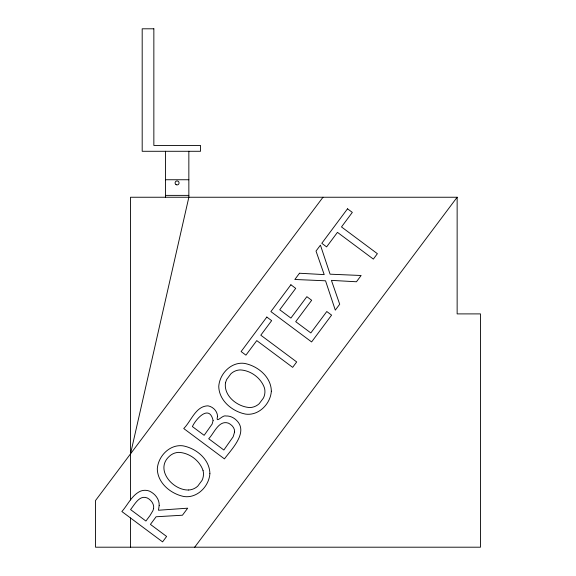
<?xml version="1.0" encoding="UTF-8"?>
<svg xmlns="http://www.w3.org/2000/svg" width="576" height="576" viewBox="0 0 576 576"><rect width="100%" height="100%" fill="white"/><g stroke="black" fill="none" stroke-linecap="round" stroke-linejoin="round"><path stroke-width="0.86" d="M130.522 453.881L188.849 197.244L188.849 151.286M322.992 197.244L95.522 500.537L95.522 547.2L480.478 547.2L480.478 313.898L457.142 313.898L457.142 197.244L130.522 197.244L130.522 499.961M194.681 547.2L457.142 197.244M165.514 179.748L188.849 179.748M165.514 195.379L188.849 195.379M188.669 490.003C172.728 490.572 154.469 469.282 169.524 456.149A14.249 14.249 0 0 1 178.625 452.369C189.266 452.758 199.757 460.526 203.083 470.664M165.514 151.286L165.514 197.244M130.522 517.975L130.522 547.2M203.083 470.664A14.429 14.429 0 0 1 202.018 480.42L197.719 486.18A14.486 14.486 0 0 1 188.669 490.003M217.548 416.362C215.359 424.728 222.415 414.475 226.015 415.994C229.19 415.8 232.272 416.981 234.799 418.846C250.286 430.79 231.826 448.848 224.438 458.878L183.737 428.537C191.225 421.193 195.602 406.044 207.994 405.835C213.034 406.757 217.382 411.106 217.548 416.362M225.482 382.759C223.488 396.115 237.83 407.138 250.121 407.556A14.486 14.486 0 0 0 259.178 403.733L263.47 397.973A14.429 14.429 0 0 0 264.535 388.217C261.216 378.079 250.718 370.303 240.077 369.922A14.249 14.249 0 0 0 230.976 373.702L226.62 379.555L225.482 382.759M209.88 473.645C209.059 486.216 197.431 498.254 184.334 496.577C171.065 494.143 157.522 483.149 157.306 468.814C158.162 456.221 169.704 444.125 182.858 445.817C196.15 448.258 209.722 459.266 209.88 473.645M271.339 391.198C270.518 403.769 258.89 415.814 245.786 414.137C232.524 411.696 218.974 400.702 218.758 386.366C219.614 373.774 231.163 361.678 244.31 363.37C257.602 365.81 271.174 376.819 271.339 391.198M159.185 505.375L158.472 510.235L187.682 508.19L182.441 515.218L156.11 516.766L150.43 524.398L166.615 536.458L162.576 541.872L121.874 511.531C127.858 504.763 131.846 495.144 140.443 491.184A12.146 12.146 0 0 1 149.63 491.198C155.066 493.812 159.408 499.097 159.185 505.375M234.583 432.036L233.165 436.759L223.855 450.022L208.706 438.732C214.063 433.411 218.7 419.717 228.478 423.18C231.854 424.843 234.929 427.997 234.583 432.036M213.113 420.502L212.119 424.094L204.142 435.326L192.391 426.571C195.991 418.774 209.34 403.978 213.113 420.502M153.626 508.493L152.885 510.746L149.99 515.563L145.915 521.035L130.558 509.58C134.525 504.727 139.399 494.654 147.233 497.966C151.128 499.918 154.26 503.95 153.626 508.493M266.825 317.059L241.114 351.554L245.923 355.147L256.766 340.603L292.658 367.351L296.69 361.944L260.798 335.189L271.642 320.645L266.825 317.059M290.894 284.774L270.9 311.594L311.609 341.935L331.596 315.115L326.786 311.53L310.831 332.935L295.711 321.667L311.666 300.262L306.857 296.676L290.902 318.082L279.749 309.766L295.704 288.36L290.894 284.774M299.491 273.24L294.847 279.475L325.541 280.793L335.304 310.14L339.703 304.236L331.423 280.375L356.458 281.765L361.123 275.501L330.084 274.183L320.436 245.138L316.015 251.071L324.202 274.608L299.491 273.24M347.515 208.807L321.804 243.302L326.614 246.895L337.45 232.351L373.349 259.099L377.381 253.692L341.489 226.937L352.325 212.393L347.515 208.807M153.85 28.8L142.186 28.8L142.186 151.286L200.513 151.286L200.513 145.454L153.85 145.454L153.85 28.8M176.083 184.658A1.98 1.98 0 0 0 179.064 182.945A1.98 1.98 0 0 0 176.083 181.224A1.98 1.98 0 0 0 176.083 184.658"/></g></svg>
